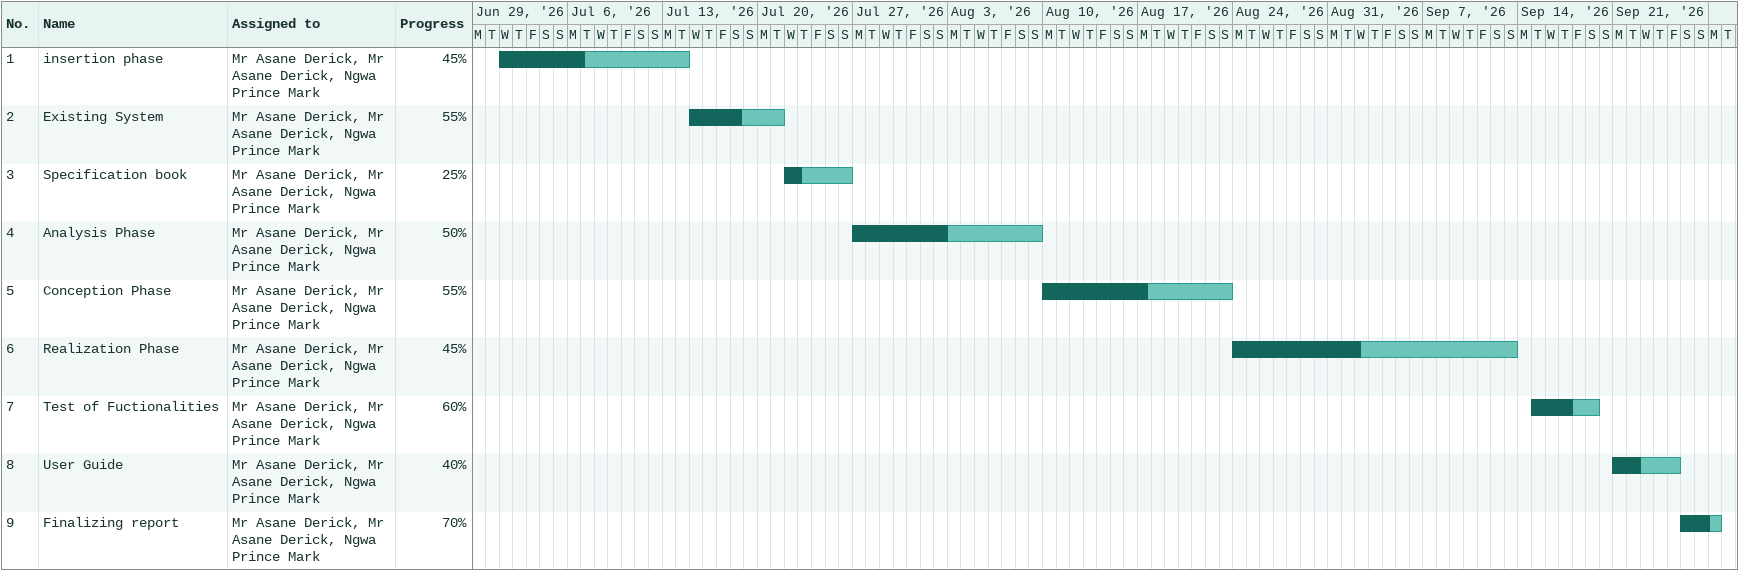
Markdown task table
| ID | Task | Start | Finish | Resources | % complete |
|---|---|---|---|---|---|
| 1 | insertion phase | 2026-07-01 | 2026-07-14 | Mr Asane Derick, Mr Asane Derick, Ngwa Prince Mark | 45 |
| 2 | Existing System | 2026-07-15 | 2026-07-21 | Mr Asane Derick, Mr Asane Derick, Ngwa Prince Mark | 55 |
| 3 | Specification book | 2026-07-22 | 2026-07-26 | Mr Asane Derick, Mr Asane Derick, Ngwa Prince Mark | 25 |
| 4 | Analysis Phase | 2026-07-27 | 2026-08-09 | Mr Asane Derick, Mr Asane Derick, Ngwa Prince Mark | 50 |
| 5 | Conception Phase | 2026-08-10 | 2026-08-23 | Mr Asane Derick, Mr Asane Derick, Ngwa Prince Mark | 55 |
| 6 | Realization Phase | 2026-08-24 | 2026-09-13 | Mr Asane Derick, Mr Asane Derick, Ngwa Prince Mark | 45 |
| 7 | Test of Fuctionalities | 2026-09-15 | 2026-09-19 | Mr Asane Derick, Mr Asane Derick, Ngwa Prince Mark | 60 |
| 8 | User Guide | 2026-09-21 | 2026-09-25 | Mr Asane Derick, Mr Asane Derick, Ngwa Prince Mark | 40 |
| 9 | Finalizing report | 2026-09-26 | 2026-09-28 | Mr Asane Derick, Mr Asane Derick, Ngwa Prince Mark | 70 |
